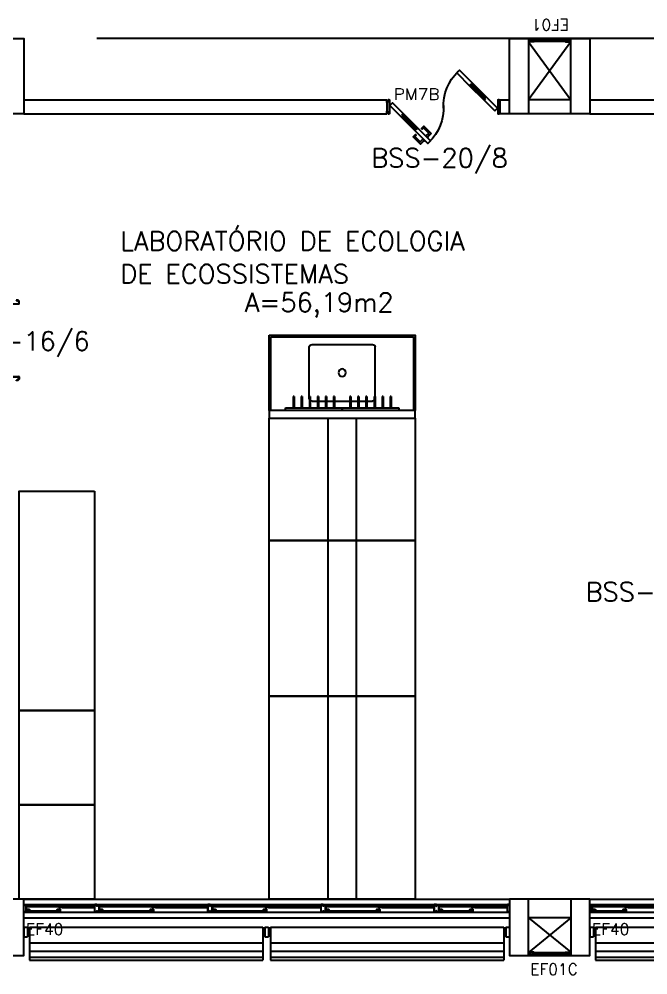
# Model space of a CAD drawing. Header units: millimetres. Extents: x 2046 to 2564, y 885 to 1120.
# Drawn here: x 2308.86 to 2315.53, y 921.45 to 931.58 of the extents above; entities that cross this region are included whole.
import ezdxf

# ---------------------------------------------------------------- set-up
doc = ezdxf.new("R2010")
doc.units = ezdxf.units.MM
doc.header["$LTSCALE"] = 10
doc.linetypes.add('HIDDEN', pattern=[0.375, 0.25, -0.125])
doc.linetypes.add('HIDDEN2', pattern=[0.1875, 0.125, -0.0625])
for name, color, linetype in [('AM-PROJEÇÃO', 1, 'HIDDEN2'), ('AR-ALV', 2, 'Continuous'), ('AR-BANCADAS', 1, 'Continuous'), ('AR-BRISES', 2, 'Continuous'), ('AR-ESQ', 1, 'Continuous'), ('AR-ESTC', 3, 'Continuous'), ('AR-LAY-OUT-BANCADAS', 223, 'Continuous'), ('AR-PEITORIL', 1, 'Continuous'), ('AR-PORTA', 1, 'Continuous'), ('AR-PROJ', 1, 'HIDDEN'), ('AR-SHAFT', 1, 'Continuous'), ('BC- VISTA', 1, 'Continuous'), ('BC-CORTE', 33, 'Continuous'), ('BC-PROJ', 1, 'HIDDEN'), ('BR-LINHAS', 1, 'Continuous'), ('BR-MONTANTE', 242, 'Continuous'), ('BR-PAINEL', 1, 'Continuous'), ('BR-SUPORTE', 1, 'Continuous'), ('coz1', 1, 'Continuous'), ('DT-ESQ-CHAPA DOBRADA-V', 2, 'Continuous'), ('DT-ESQ-PERFIL CADEIRA-C', 2, 'Continuous'), ('DT-ESQ-PERFIL CADEIRA-V', 1, 'Continuous'), ('DT-ESQ-PERFIL U-C', 2, 'Continuous'), ('DT-ESQ-PERFIL U-V', 1, 'Continuous'), ('DT-ESQ-VENEZIANA-C', 1, 'Continuous'), ('DT-ESQ-VENEZIANA-V', 1, 'Continuous'), ('DT-ESQ-VIDRO-C', 2, 'Continuous'), ('DT-TXTESQ', 2, 'Continuous'), ('DT-TXTMOD', 1, 'Continuous'), ('ENDEREÇO', 2, 'Continuous'), ('maçaneta', 1, 'Continuous'), ('mov', 1, 'Continuous'), ('PM-PERFIL U-C', 2, 'Continuous'), ('PM-TXT', 2, 'Continuous'), ('PM-VIDRO', 2, 'Continuous'), ('pm1', 2, 'Continuous'), ('pm2', 1, 'Continuous'), ('TEXTO', 2, 'Continuous'), ('Área', 2, 'Continuous')]:
    doc.layers.add(name, color=color, linetype=linetype)
doc.styles.add('S10', font='simplex.shx', dxfattribs={"height": 0.1})
doc.styles.add('S12', font='simplex.shx', dxfattribs={"width": 1.1, "height": 0.12})
doc.styles.add('UNB-100', font='simplex.shx', dxfattribs={"height": 0.2})
doc.styles.add('UNB1-100', font='simplex.shx', dxfattribs={"height": 0.2})

# ---------------------------------------------------------------- blocks, each defined once
blk = doc.blocks.new('EF40-P')
at = {"layer": 'DT-ESQ-CHAPA DOBRADA-V', "ltscale": 0.1}
for p, q in [((0.025, -0.077), (0.374, -0.077)), ((0.025, -0.08), (0.374, -0.08)), ((0.8, -0.077), (1.361, -0.077)), ((0.8, -0.08), (1.361, -0.08)), ((2, -0.077), (2.561, -0.077)), ((2, -0.08), (2.561, -0.08)), ((3.2, -0.077), (3.761, -0.077)), ((3.2, -0.08), (3.761, -0.08)), ((4.4, -0.077), (4.749, -0.077)), ((4.4, -0.08), (4.749, -0.08))]:
    blk.add_line(p, q, dxfattribs=at)
at = {"layer": 'DT-ESQ-PERFIL CADEIRA-C', "ltscale": 0.1}
for p, q in [((0.376, -0.088), (0.422, -0.088)), ((0.75, -0.088), (0.702, -0.088)), ((1.363, -0.088), (1.41, -0.088)), ((1.95, -0.088), (1.901, -0.088)), ((2.563, -0.088), (2.61, -0.088)), ((3.15, -0.088), (3.101, -0.088)), ((3.763, -0.088), (3.81, -0.088)), ((4.35, -0.088), (4.301, -0.088)), ((4.751, -0.088), (4.797, -0.088)), ((5.125, -0.088), (5.076, -0.088)), ((0.025, -0.134), (0.073, -0.134)), ((0.385, -0.134), (0.339, -0.134)), ((0.8, -0.134), (0.848, -0.134)), ((1.373, -0.134), (1.326, -0.134)), ((2, -0.134), (2.048, -0.134)), ((2.573, -0.134), (2.526, -0.134)), ((3.2, -0.134), (3.248, -0.134)), ((3.773, -0.134), (3.726, -0.134)), ((4.4, -0.134), (4.448, -0.134)), ((4.76, -0.134), (4.714, -0.134))]:
    blk.add_line(p, q, dxfattribs=at)
for points in [[(0.422, -0.087, -1), (0.422, -0.09), (0.376, -0.09, -0.414214), (0.374, -0.088), (0.374, -0.067, -0.414214), (0.376, -0.065), (0.407, -0.065, -0.414214), (0.409, -0.067), (0.409, -0.087)], [(0.409, -0.088, -0.198913), (0.408, -0.088, -0.198913), (0.407, -0.087), (0.407, -0.067, 0.414214), (0.407, -0.067), (0.376, -0.067, 0.414214), (0.375, -0.067), (0.375, -0.088, 0.414214), (0.376, -0.088)], [(0.702, -0.09), (0.75, -0.09), (0.75, -0.088), (0.715, -0.088, 0.198912), (0.716, -0.088, 0.198913), (0.716, -0.087), (0.716, -0.067, -0.414214), (0.717, -0.067), (0.75, -0.067), (0.75, -0.065), (0.716, -0.065, 0.414214), (0.715, -0.067), (0.715, -0.078), (0.715, -0.08), (0.715, -0.087), (0.702, -0.087, 1)], [(1.41, -0.087, -1), (1.41, -0.09), (1.363, -0.09, -0.414214), (1.361, -0.088), (1.361, -0.067, -0.414214), (1.363, -0.065), (1.395, -0.065, -0.414214), (1.396, -0.067), (1.396, -0.087)], [(1.396, -0.088, -0.198913), (1.395, -0.088, -0.198913), (1.395, -0.087), (1.395, -0.067, 0.414214), (1.394, -0.067), (1.363, -0.067, 0.414214), (1.363, -0.067), (1.363, -0.088, 0.414214), (1.363, -0.088)], [(1.901, -0.09), (1.95, -0.09), (1.95, -0.088), (1.915, -0.088, 0.198912), (1.916, -0.088, 0.198913), (1.916, -0.087), (1.916, -0.067, -0.414214), (1.917, -0.067), (1.95, -0.067), (1.95, -0.065), (1.916, -0.065, 0.414214), (1.915, -0.067), (1.915, -0.078), (1.915, -0.08), (1.915, -0.087), (1.901, -0.087, 1)], [(2.61, -0.087, -1), (2.61, -0.09), (2.563, -0.09, -0.414214), (2.561, -0.088), (2.561, -0.067, -0.414214), (2.563, -0.065), (2.595, -0.065, -0.414214), (2.596, -0.067), (2.596, -0.087)], [(2.596, -0.088, -0.198913), (2.595, -0.088, -0.198913), (2.595, -0.087), (2.595, -0.067, 0.414214), (2.594, -0.067), (2.563, -0.067, 0.414214), (2.563, -0.067), (2.563, -0.088, 0.414214), (2.563, -0.088)], [(3.101, -0.09), (3.15, -0.09), (3.15, -0.088), (3.115, -0.088, 0.198912), (3.116, -0.088, 0.198913), (3.116, -0.087), (3.116, -0.067, -0.414214), (3.117, -0.067), (3.15, -0.067), (3.15, -0.065), (3.116, -0.065, 0.414214), (3.115, -0.067), (3.115, -0.078), (3.115, -0.08), (3.115, -0.087), (3.101, -0.087, 1)], [(3.81, -0.087, -1), (3.81, -0.09), (3.763, -0.09, -0.414214), (3.761, -0.088), (3.761, -0.067, -0.414214), (3.763, -0.065), (3.795, -0.065, -0.414214), (3.796, -0.067), (3.796, -0.087)], [(3.796, -0.088, -0.198913), (3.795, -0.088, -0.198913), (3.795, -0.087), (3.795, -0.067, 0.414214), (3.794, -0.067), (3.763, -0.067, 0.414214), (3.763, -0.067), (3.763, -0.088, 0.414214), (3.763, -0.088)], [(4.301, -0.09), (4.35, -0.09), (4.35, -0.088), (4.315, -0.088, 0.198912), (4.316, -0.088, 0.198913), (4.316, -0.087), (4.316, -0.067, -0.414214), (4.317, -0.067), (4.35, -0.067), (4.35, -0.065), (4.316, -0.065, 0.414214), (4.315, -0.067), (4.315, -0.078), (4.315, -0.08), (4.315, -0.087), (4.301, -0.087, 1)], [(4.797, -0.087, -1), (4.797, -0.09), (4.751, -0.09, -0.414214), (4.749, -0.088), (4.749, -0.067, -0.414214), (4.751, -0.065), (4.782, -0.065, -0.414214), (4.784, -0.067), (4.784, -0.087)], [(4.784, -0.088, -0.198913), (4.783, -0.088, -0.198913), (4.782, -0.087), (4.782, -0.067, 0.414214), (4.782, -0.067), (4.751, -0.067, 0.414214), (4.75, -0.067), (4.75, -0.088, 0.414214), (4.751, -0.088)], [(5.076, -0.09), (5.125, -0.09), (5.125, -0.088), (5.09, -0.088, 0.198912), (5.091, -0.088, 0.198913), (5.091, -0.087), (5.091, -0.067, -0.414214), (5.092, -0.067), (5.125, -0.067), (5.125, -0.065), (5.091, -0.065, 0.414214), (5.09, -0.067), (5.09, -0.078), (5.09, -0.08), (5.09, -0.087), (5.076, -0.087, 1)], [(0.073, -0.135), (0.025, -0.135), (0.025, -0.134), (0.06, -0.134, -0.198912), (0.059, -0.133, -0.198913), (0.058, -0.132), (0.058, -0.112, 0.414214), (0.058, -0.112), (0.025, -0.112), (0.025, -0.11), (0.058, -0.11, -0.414214), (0.06, -0.112), (0.06, -0.124), (0.06, -0.125), (0.06, -0.132), (0.073, -0.132, -1)], [(0.339, -0.132, 1), (0.339, -0.135), (0.385, -0.135, 0.414214), (0.387, -0.133), (0.387, -0.112, 0.414214), (0.385, -0.11), (0.354, -0.11, 0.414214), (0.352, -0.112), (0.352, -0.132)], [(0.352, -0.134, 0.198913), (0.354, -0.133, 0.198913), (0.354, -0.132), (0.354, -0.112, -0.414214), (0.354, -0.112), (0.385, -0.112, -0.414214), (0.386, -0.112), (0.386, -0.133, -0.414214), (0.385, -0.134)], [(0.848, -0.135), (0.8, -0.135), (0.8, -0.134), (0.835, -0.134, -0.198912), (0.834, -0.133, -0.198913), (0.833, -0.132), (0.833, -0.112, 0.414214), (0.833, -0.112), (0.8, -0.112), (0.8, -0.11), (0.833, -0.11, -0.414214), (0.835, -0.112), (0.835, -0.124), (0.835, -0.125), (0.835, -0.132), (0.848, -0.132, -1)], [(1.326, -0.132, 1), (1.326, -0.135), (1.373, -0.135, 0.414214), (1.375, -0.133), (1.375, -0.112, 0.414214), (1.373, -0.11), (1.341, -0.11, 0.414214), (1.34, -0.112), (1.34, -0.132)], [(1.34, -0.134, 0.198913), (1.341, -0.133, 0.198913), (1.341, -0.132), (1.341, -0.112, -0.414214), (1.342, -0.112), (1.373, -0.112, -0.414214), (1.373, -0.112), (1.373, -0.133, -0.414214), (1.373, -0.134)], [(2.048, -0.135), (2, -0.135), (2, -0.134), (2.035, -0.134, -0.198912), (2.034, -0.133, -0.198913), (2.033, -0.132), (2.033, -0.112, 0.414214), (2.033, -0.112), (2, -0.112), (2, -0.11), (2.033, -0.11, -0.414214), (2.035, -0.112), (2.035, -0.124), (2.035, -0.125), (2.035, -0.132), (2.048, -0.132, -1)], [(2.526, -0.132, 1), (2.526, -0.135), (2.573, -0.135, 0.414214), (2.575, -0.133), (2.575, -0.112, 0.414214), (2.573, -0.11), (2.541, -0.11, 0.414214), (2.54, -0.112), (2.54, -0.132)], [(2.54, -0.134, 0.198913), (2.541, -0.133, 0.198913), (2.541, -0.132), (2.541, -0.112, -0.414214), (2.542, -0.112), (2.573, -0.112, -0.414214), (2.573, -0.112), (2.573, -0.133, -0.414214), (2.573, -0.134)], [(3.248, -0.135), (3.2, -0.135), (3.2, -0.134), (3.235, -0.134, -0.198912), (3.234, -0.133, -0.198913), (3.233, -0.132), (3.233, -0.112, 0.414214), (3.233, -0.112), (3.2, -0.112), (3.2, -0.11), (3.233, -0.11, -0.414214), (3.235, -0.112), (3.235, -0.124), (3.235, -0.125), (3.235, -0.132), (3.248, -0.132, -1)], [(3.726, -0.132, 1), (3.726, -0.135), (3.773, -0.135, 0.414214), (3.775, -0.133), (3.775, -0.112, 0.414214), (3.773, -0.11), (3.741, -0.11, 0.414214), (3.74, -0.112), (3.74, -0.132)], [(3.74, -0.134, 0.198913), (3.741, -0.133, 0.198913), (3.741, -0.132), (3.741, -0.112, -0.414214), (3.742, -0.112), (3.773, -0.112, -0.414214), (3.773, -0.112), (3.773, -0.133, -0.414214), (3.773, -0.134)], [(4.448, -0.135), (4.4, -0.135), (4.4, -0.134), (4.435, -0.134, -0.198912), (4.434, -0.133, -0.198913), (4.433, -0.132), (4.433, -0.112, 0.414214), (4.433, -0.112), (4.4, -0.112), (4.4, -0.11), (4.433, -0.11, -0.414214), (4.435, -0.112), (4.435, -0.124), (4.435, -0.125), (4.435, -0.132), (4.448, -0.132, -1)], [(4.714, -0.132, 1), (4.714, -0.135), (4.76, -0.135, 0.414214), (4.762, -0.133), (4.762, -0.112, 0.414214), (4.76, -0.11), (4.729, -0.11, 0.414214), (4.727, -0.112), (4.727, -0.132)], [(4.727, -0.134, 0.198913), (4.729, -0.133, 0.198913), (4.729, -0.132), (4.729, -0.112, -0.414214), (4.729, -0.112), (4.76, -0.112, -0.414214), (4.761, -0.112), (4.761, -0.133, -0.414214), (4.76, -0.134)]]:
    blk.add_lwpolyline(points, format="xyb", close=True, dxfattribs=at)
at = {"layer": 'DT-ESQ-PERFIL CADEIRA-V', "ltscale": 0.1}
for p, q in [((0.407, -0.09), (0.702, -0.09)), ((1.395, -0.09), (1.901, -0.09)), ((2.595, -0.09), (3.101, -0.09)), ((3.795, -0.09), (4.301, -0.09)), ((4.782, -0.09), (5.076, -0.09)), ((0.073, -0.135), (0.339, -0.135)), ((0.848, -0.135), (1.326, -0.135)), ((2.048, -0.135), (2.526, -0.135)), ((3.248, -0.135), (3.726, -0.135)), ((4.448, -0.135), (4.714, -0.135))]:
    blk.add_line(p, q, dxfattribs=at)
at = {"layer": 'DT-ESQ-PERFIL U-C', "ltscale": 0.1}
for points in [[(0, -0.061, -0.414214), (0.001, -0.06), (0.023, -0.06, -0.414214), (0.025, -0.061), (0.025, -0.138, -0.414214), (0.023, -0.14), (0.001, -0.14, -0.414214), (0, -0.138), (0, -0.125), (0.001, -0.125), (0.001, -0.138, 0.414214), (0.002, -0.138), (0.023, -0.138, 0.414214), (0.023, -0.138), (0.023, -0.062, 0.414214), (0.023, -0.061), (0.002, -0.061, 0.414214), (0.001, -0.062), (0.001, -0.075), (0, -0.075)], [(0.775, -0.061, 0.414214), (0.773, -0.06), (0.751, -0.06, 0.414214), (0.75, -0.061), (0.75, -0.138, 0.414214), (0.751, -0.14), (0.773, -0.14, 0.414214), (0.775, -0.138), (0.775, -0.125), (0.773, -0.125), (0.773, -0.138, -0.414214), (0.773, -0.138), (0.752, -0.138, -0.414214), (0.751, -0.138), (0.751, -0.062, -0.414214), (0.752, -0.061), (0.773, -0.061, -0.414214), (0.773, -0.062), (0.773, -0.075), (0.775, -0.075)], [(0.775, -0.061, -0.414214), (0.776, -0.06), (0.798, -0.06, -0.414214), (0.8, -0.061), (0.8, -0.138, -0.414214), (0.798, -0.14), (0.776, -0.14, -0.414214), (0.775, -0.138), (0.775, -0.125), (0.776, -0.125), (0.776, -0.138, 0.414214), (0.777, -0.138), (0.798, -0.138, 0.414214), (0.798, -0.138), (0.798, -0.062, 0.414214), (0.798, -0.061), (0.777, -0.061, 0.414214), (0.776, -0.062), (0.776, -0.075), (0.775, -0.075)], [(1.975, -0.061, 0.414214), (1.973, -0.06), (1.951, -0.06, 0.414214), (1.95, -0.061), (1.95, -0.138, 0.414214), (1.951, -0.14), (1.973, -0.14, 0.414214), (1.975, -0.138), (1.975, -0.125), (1.973, -0.125), (1.973, -0.138, -0.414214), (1.973, -0.138), (1.952, -0.138, -0.414214), (1.951, -0.138), (1.951, -0.062, -0.414214), (1.952, -0.061), (1.973, -0.061, -0.414214), (1.973, -0.062), (1.973, -0.075), (1.975, -0.075)], [(1.975, -0.061, -0.414214), (1.976, -0.06), (1.998, -0.06, -0.414214), (2, -0.061), (2, -0.138, -0.414214), (1.998, -0.14), (1.976, -0.14, -0.414214), (1.975, -0.138), (1.975, -0.125), (1.976, -0.125), (1.976, -0.138, 0.414214), (1.977, -0.138), (1.998, -0.138, 0.414214), (1.998, -0.138), (1.998, -0.062, 0.414214), (1.998, -0.061), (1.977, -0.061, 0.414214), (1.976, -0.062), (1.976, -0.075), (1.975, -0.075)], [(3.175, -0.061, 0.414214), (3.173, -0.06), (3.151, -0.06, 0.414214), (3.15, -0.061), (3.15, -0.138, 0.414214), (3.151, -0.14), (3.173, -0.14, 0.414214), (3.175, -0.138), (3.175, -0.125), (3.173, -0.125), (3.173, -0.138, -0.414214), (3.173, -0.138), (3.152, -0.138, -0.414214), (3.151, -0.138), (3.151, -0.062, -0.414214), (3.152, -0.061), (3.173, -0.061, -0.414214), (3.173, -0.062), (3.173, -0.075), (3.175, -0.075)], [(3.175, -0.061, -0.414214), (3.176, -0.06), (3.198, -0.06, -0.414214), (3.2, -0.061), (3.2, -0.138, -0.414214), (3.198, -0.14), (3.176, -0.14, -0.414214), (3.175, -0.138), (3.175, -0.125), (3.176, -0.125), (3.176, -0.138, 0.414214), (3.177, -0.138), (3.198, -0.138, 0.414214), (3.198, -0.138), (3.198, -0.062, 0.414214), (3.198, -0.061), (3.177, -0.061, 0.414214), (3.176, -0.062), (3.176, -0.075), (3.175, -0.075)], [(4.375, -0.061, 0.414214), (4.373, -0.06), (4.351, -0.06, 0.414214), (4.35, -0.061), (4.35, -0.138, 0.414214), (4.351, -0.14), (4.373, -0.14, 0.414214), (4.375, -0.138), (4.375, -0.125), (4.373, -0.125), (4.373, -0.138, -0.414214), (4.373, -0.138), (4.352, -0.138, -0.414214), (4.351, -0.138), (4.351, -0.062, -0.414214), (4.352, -0.061), (4.373, -0.061, -0.414214), (4.373, -0.062), (4.373, -0.075), (4.375, -0.075)], [(4.375, -0.061, -0.414214), (4.376, -0.06), (4.398, -0.06, -0.414214), (4.4, -0.061), (4.4, -0.138, -0.414214), (4.398, -0.14), (4.376, -0.14, -0.414214), (4.375, -0.138), (4.375, -0.125), (4.376, -0.125), (4.376, -0.138, 0.414214), (4.377, -0.138), (4.398, -0.138, 0.414214), (4.398, -0.138), (4.398, -0.062, 0.414214), (4.398, -0.061), (4.377, -0.061, 0.414214), (4.376, -0.062), (4.376, -0.075), (4.375, -0.075)], [(5.15, -0.061, 0.414214), (5.148, -0.06), (5.126, -0.06, 0.414214), (5.125, -0.061), (5.125, -0.138, 0.414214), (5.126, -0.14), (5.148, -0.14, 0.414214), (5.15, -0.138), (5.15, -0.125), (5.148, -0.125), (5.148, -0.138, -0.414214), (5.148, -0.138), (5.127, -0.138, -0.414214), (5.126, -0.138), (5.126, -0.062, -0.414214), (5.127, -0.061), (5.148, -0.061, -0.414214), (5.148, -0.062), (5.148, -0.075), (5.15, -0.075)]]:
    blk.add_lwpolyline(points, format="xyb", close=True, dxfattribs=at)
at = {"layer": 'DT-ESQ-PERFIL U-V', "ltscale": 0.1}
for p, q in [((0.023, -0.06), (0.751, -0.06)), ((0.798, -0.06), (1.951, -0.06)), ((1.998, -0.06), (3.151, -0.06)), ((3.198, -0.06), (4.351, -0.06)), ((4.398, -0.06), (5.126, -0.06)), ((0.023, -0.14), (0.751, -0.14)), ((0.798, -0.14), (1.951, -0.14)), ((1.998, -0.14), (3.151, -0.14)), ((3.198, -0.14), (4.351, -0.14)), ((4.398, -0.14), (5.126, -0.14))]:
    blk.add_line(p, q, dxfattribs=at)
at = {"layer": 'DT-ESQ-VIDRO-C', "ltscale": 0.1}
for points in [[(0.712, -0.085), (0.712, -0.082), (0.411, -0.082), (0.411, -0.085)], [(1.912, -0.085), (1.912, -0.082), (1.399, -0.082), (1.399, -0.085)], [(3.112, -0.085), (3.112, -0.082), (2.599, -0.082), (2.599, -0.085)], [(4.312, -0.085), (4.312, -0.082), (3.799, -0.082), (3.799, -0.085)], [(5.087, -0.085), (5.087, -0.082), (4.786, -0.082), (4.786, -0.085)], [(0.063, -0.13), (0.063, -0.127), (0.349, -0.127), (0.349, -0.13)], [(0.838, -0.13), (0.838, -0.127), (1.337, -0.127), (1.337, -0.13)], [(2.038, -0.13), (2.038, -0.127), (2.537, -0.127), (2.537, -0.13)], [(3.238, -0.13), (3.238, -0.127), (3.737, -0.127), (3.737, -0.13)], [(4.438, -0.13), (4.438, -0.127), (4.724, -0.127), (4.724, -0.13)]]:
    blk.add_lwpolyline(points, close=True, dxfattribs=at)
at = {"layer": 'DT-TXTESQ', "ltscale": 0.1, "style": 'S12'}
blk.add_text('EF40', height=0.12, dxfattribs=at).set_placement((0.023, -0.38))
at = {"layer": 'DT-TXTMOD', "ltscale": 0.1, "style": 'S10', "flags": 3}
for tag, p in [('M01', (0.025, -0.28)), ('M02', (0.325, -0.28)), ('M03', (0.627, -0.28)), ('M04', (0.929, -0.28)), ('M05', (1.231, -0.28)), ('M06', (1.532, -0.28)), ('M07', (1.834, -0.28)), ('M08', (2.136, -0.28)), ('M09', (2.438, -0.28)), ('M10', (2.739, -0.28)), ('M11', (3.041, -0.28)), ('M12', (3.343, -0.28)), ('M13', (3.645, -0.28)), ('M14', (3.946, -0.28)), ('M15', (4.248, -0.28)), ('M16', (4.55, -0.28)), ('M17', (4.852, -0.28))]:
    blk.add_attdef(tag, p, '', height=0.1, dxfattribs=at)
blk = doc.blocks.new('EF01-P')
at = {"layer": 'DT-ESQ-PERFIL CADEIRA-C', "ltscale": 0.1}
for points in [[(0.01, 0.002), (0.01, 0.003), (0.002, 0.003, 1), (0.002, 0), (0.015, 0, 0.414214), (0.016, 0.002), (0.016, 0.033), (0.043, 0.033)], [(0.043, 0.006), (0.018, 0.006), (0.018, 0.016), (0.016, 0.016), (0.016, 0.006, 0.414214), (0.018, 0.005), (0.043, 0.005), (0.056, 0.005, 1), (0.056, 0.008), (0.043, 0.008), (0.043, 0.02), (0.043, 0.032), (0.056, 0.032, 1), (0.056, 0.035), (0.043, 0.035), (0.016, 0.035, 0.414214), (0.015, 0.033), (0.015, 0.002), (0.002, 0.002)], [(0.041, 0.02), (0.041, 0.032, -0.414214), (0.043, 0.033), (0.056, 0.033)], [(0.041, 0.02), (0.041, 0.008, 0.414214), (0.043, 0.006), (0.056, 0.006)], [(0.407, 0.006), (0.432, 0.006), (0.432, 0.016), (0.433, 0.016), (0.433, 0.006, -0.414214), (0.432, 0.005), (0.407, 0.005), (0.394, 0.005, -1), (0.394, 0.008), (0.407, 0.008), (0.407, 0.02), (0.407, 0.032), (0.394, 0.032, -1), (0.394, 0.035), (0.407, 0.035), (0.433, 0.035, -0.414214), (0.435, 0.033), (0.435, 0.002), (0.448, 0.002)], [(0.408, 0.02), (0.408, 0.032, 0.414214), (0.407, 0.033), (0.394, 0.033)], [(0.408, 0.02), (0.408, 0.008, -0.414214), (0.407, 0.006), (0.394, 0.006)], [(0.44, 0.002), (0.44, 0.003), (0.448, 0.003, -1), (0.448, 0), (0.435, 0, -0.414214), (0.433, 0.002), (0.433, 0.033), (0.407, 0.033)]]:
    blk.add_lwpolyline(points, format="xyb", dxfattribs=at)
at = {"layer": 'DT-ESQ-PERFIL CADEIRA-V', "ltscale": 0.1}
blk.add_line((0.015, 0), (0.435, 0), dxfattribs=at)
at = {"layer": 'DT-ESQ-VENEZIANA-C', "ltscale": 0.1}
for p, q in [((0.043, 0.011), (0.407, 0.011)), ((0.043, 0.009), (0.407, 0.009))]:
    blk.add_line(p, q, dxfattribs=at)
at = {"layer": 'DT-ESQ-VENEZIANA-V', "ltscale": 0.1}
blk.add_line((0.043, 0.031), (0.407, 0.031), dxfattribs=at)
at = {"layer": 'DT-TXTESQ', "ltscale": 0.1, "style": 'S12'}
blk.add_text('EF01', height=0.12, dxfattribs=at).set_placement((0.019, -0.205))
at = {"layer": 'DT-TXTMOD', "ltscale": 0.1, "style": 'S10', "flags": 3}
blk.add_attdef('EF01', (0.021, -0.14), '', height=0.1, dxfattribs=at)
blk = doc.blocks.new('BR-MODULO1')
at = {"layer": 'BR-LINHAS'}
for p, q in [((0.06, -0.265), (2.535, -0.265)), ((2.615, -0.265), (5.09, -0.265)), ((0.06, -0.352), (2.535, -0.352)), ((2.615, -0.352), (5.09, -0.352)), ((0.06, -0.415), (2.535, -0.415)), ((2.615, -0.415), (5.09, -0.415))]:
    blk.add_line(p, q, dxfattribs=at)
at = {"layer": 'BR-MONTANTE'}
for p, q in [((0, -0.1), (0, -0.2)), ((0, -0.1), (0.04, -0.1)), ((0.04, -0.1), (0.04, -0.2)), ((2.555, -0.1), (2.595, -0.1)), ((2.555, -0.1), (2.555, -0.2)), ((2.595, -0.1), (2.595, -0.2)), ((5.11, -0.1), (5.11, -0.2)), ((5.11, -0.1), (5.15, -0.1)), ((5.15, -0.1), (5.15, -0.2)), ((0, -0.2), (0.04, -0.2)), ((2.555, -0.2), (2.595, -0.2)), ((5.11, -0.2), (5.15, -0.2))]:
    blk.add_line(p, q, dxfattribs=at)
at = {"layer": 'BR-PAINEL'}
for p, q in [((0.06, -0.1), (2.535, -0.1)), ((0.06, -0.1), (0.06, -0.45)), ((2.535, -0.1), (2.535, -0.45)), ((2.615, -0.1), (2.615, -0.45)), ((2.615, -0.1), (5.09, -0.1)), ((5.09, -0.1), (5.09, -0.45)), ((0.06, -0.45), (2.535, -0.45)), ((2.615, -0.45), (5.09, -0.45))]:
    blk.add_line(p, q, dxfattribs=at)
at = {"layer": 'BR-SUPORTE'}
for p, q in [((0.04, -0.14), (0.06, -0.14)), ((0.04, -0.16), (0.06, -0.16)), ((0.05, -0.14), (0.05, -0.16)), ((2.535, -0.14), (2.555, -0.14)), ((2.535, -0.16), (2.555, -0.16)), ((2.545, -0.14), (2.545, -0.16)), ((2.615, -0.14), (2.595, -0.14)), ((2.615, -0.16), (2.595, -0.16)), ((2.605, -0.14), (2.605, -0.16)), ((5.09, -0.14), (5.11, -0.14)), ((5.09, -0.16), (5.11, -0.16)), ((5.1, -0.14), (5.1, -0.16))]:
    blk.add_line(p, q, dxfattribs=at)
blk = doc.blocks.new('PM7B')
at = {"layer": 'maçaneta'}
for points in [[(0.732, -0.208), (0.771, -0.247), (0.785, -0.233), (0.758, -0.206, -0.414214), (0.758, -0.204), (0.813, -0.148), (0.827, -0.162), (0.834, -0.155), (0.81, -0.13)], [(0.806, -0.282), (0.845, -0.321), (0.923, -0.243), (0.898, -0.219), (0.891, -0.226), (0.905, -0.24), (0.849, -0.295, -0.414214), (0.847, -0.295), (0.82, -0.268)], [(0.845, -0.321), (0.806, -0.282), (0.82, -0.268), (0.847, -0.295, 0.414214), (0.849, -0.295), (0.905, -0.24), (0.891, -0.226), (0.898, -0.219), (0.923, -0.243)]]:
    blk.add_lwpolyline(points, format="xyb", close=True, dxfattribs=at)
for points in [[(0.792, -0.226), (0.764, -0.254), (0.767, -0.258), (0.795, -0.229)], [(0.792, -0.226), (0.764, -0.254), (0.767, -0.258), (0.795, -0.229)], [(0.827, -0.261), (0.799, -0.289), (0.795, -0.286), (0.824, -0.258)], [(0.827, -0.261), (0.799, -0.289), (0.795, -0.286), (0.824, -0.258)]]:
    blk.add_lwpolyline(points, close=True, dxfattribs=at)
at = {"layer": 'mov'}
for centre, start, end in [((0.099, 0.089), 356.8029, 46.3992), ((1.101, 0.061), 176.8029, 226.3992)]:
    blk.add_arc(centre, 0.501, start, end, dxfattribs=at)
at = {"layer": 'PM-PERFIL U-C'}
for p, q in [((0, 0.12), (0, 0.139)), ((0.002, 0.12), (0, 0.12)), ((0.001, 0.14), (0.01, 0.14)), ((0.01, 0.138), (0.002, 0.138)), ((0.002, 0.138), (0.002, 0.12)), ((0.01, 0.14), (0.01, 0.149)), ((0.011, 0.15), (0.023, 0.15)), ((0.023, 0.148), (0.012, 0.148)), ((0.012, 0.148), (0.012, 0.14)), ((0.023, 0.148), (0.023, 0.002)), ((0.025, 0.149), (0.025, 0.001)), ((1.175, 0.149), (1.175, 0.001)), ((1.188, 0.15), (1.176, 0.15)), ((1.177, 0.148), (1.188, 0.148)), ((1.177, 0.148), (1.177, 0.002)), ((1.188, 0.148), (1.188, 0.14)), ((1.189, 0.138), (1.198, 0.138)), ((1.19, 0.14), (1.19, 0.149)), ((1.198, 0.14), (1.19, 0.14)), ((1.198, 0.138), (1.198, 0.12)), ((1.198, 0.12), (1.2, 0.12)), ((1.2, 0.12), (1.2, 0.139)), ((0, 0.011), (0, 0.03)), ((0, 0.03), (0.002, 0.03)), ((0.01, 0.01), (0.001, 0.01)), ((0.002, 0.03), (0.002, 0.012)), ((0.002, 0.012), (0.01, 0.012)), ((0.01, 0.001), (0.01, 0.01)), ((0.023, 0), (0.011, 0)), ((0.012, 0.01), (0.012, 0.002)), ((0.012, 0.002), (0.023, 0.002)), ((1.188, 0.002), (1.177, 0.002)), ((1.176, 0), (1.188, 0)), ((1.188, 0.01), (1.188, 0.002)), ((1.198, 0.012), (1.189, 0.012)), ((1.19, 0.01), (1.198, 0.01)), ((1.19, 0.001), (1.19, 0.01)), ((1.198, 0.03), (1.198, 0.012)), ((1.2, 0.03), (1.198, 0.03)), ((1.2, 0.011), (1.2, 0.03))]:
    blk.add_line(p, q, dxfattribs=at)
for centre, start, end in [((0.001, 0.139), 90, 180), ((0.011, 0.149), 90, 180), ((0.01, 0.14), 270, 0), ((0.023, 0.149), 0, 90), ((1.176, 0.149), 90, 180), ((1.188, 0.149), 0, 90), ((1.189, 0.14), 180, 270), ((1.198, 0.139), 0, 90), ((0.001, 0.011), 180, 270), ((0.01, 0.01), 0, 90), ((0.011, 0.001), 180, 270), ((0.023, 0.001), 269.9386, 0), ((1.176, 0.001), 180, 270.0614), ((1.189, 0.01), 90, 180), ((1.188, 0.001), 270, 0), ((1.198, 0.011), 270, 0)]:
    blk.add_arc(centre, 0.0015, start, end, dxfattribs=at)
at = {"layer": 'PM-VIDRO'}
for p, q in [((0.161, 0.171), (0.302, 0.312)), ((0.309, 0.305), (0.168, 0.164)), ((0.891, -0.155), (1.032, -0.014)), ((1.039, -0.021), (0.898, -0.162))]:
    blk.add_line(p, q, dxfattribs=at)
at = {"layer": 'pm1'}
for p, q in [((0.302, 0.312), (0.291, 0.323)), ((0.302, 0.312), (0.309, 0.319)), ((0.327, 0.302), (0.309, 0.319)), ((0.316, 0.312), (0.309, 0.305)), ((0.32, 0.294), (0.309, 0.305)), ((0.327, 0.302), (0.32, 0.294)), ((0.03, 0.061), (0.15, 0.181)), ((0.178, 0.153), (0.058, 0.033)), ((0.15, 0.181), (0.161, 0.171)), ((0.154, 0.164), (0.161, 0.171)), ((0.171, 0.146), (0.154, 0.164)), ((0.168, 0.164), (0.161, 0.157)), ((0.168, 0.164), (0.178, 0.153)), ((0.178, 0.153), (0.171, 0.146)), ((0.058, 0.033), (0.03, 0.061)), ((1.022, -0.003), (1.029, 0.004)), ((1.029, 0.004), (1.046, -0.014)), ((1.032, -0.014), (1.039, -0.007)), ((1.046, -0.014), (1.039, -0.021)), ((0.873, -0.152), (0.88, -0.144)), ((0.873, -0.152), (0.891, -0.169)), ((0.88, -0.144), (0.891, -0.155)), ((0.884, -0.162), (0.891, -0.155)), ((0.898, -0.162), (0.891, -0.169)), ((0.898, -0.162), (0.909, -0.173))]:
    blk.add_line(p, q, dxfattribs=at)
for points in [[(0.291, 0.323), (0.433, 0.464), (0.461, 0.436), (0.32, 0.294)], [(1.032, -0.014), (1.022, -0.003), (1.142, 0.117), (1.17, 0.089), (1.05, -0.031), (1.039, -0.021)], [(0.909, -0.173), (0.767, -0.314), (0.739, -0.286), (0.873, -0.152)]]:
    blk.add_lwpolyline(points, dxfattribs=at)
at = {"layer": 'pm2'}
for p, q in [((0.15, 0.181), (0.291, 0.323)), ((0.32, 0.294), (0.178, 0.153)), ((0.88, -0.144), (1.022, -0.003)), ((1.05, -0.031), (0.909, -0.173))]:
    blk.add_line(p, q, dxfattribs=at)
at = {"layer": 'PM-TXT', "style": 'S12', "width": 1.1}
blk.add_attdef('PM', (0.149, -0.008), '', height=0.12, dxfattribs=at)
blk = doc.blocks.new('PM3V')
at = {"layer": 'maçaneta'}
for points in [[(0.02, 0.9), (-0.035, 0.9), (-0.035, 0.79), (0, 0.79), (0, 0.8), (-0.02, 0.8), (-0.02, 0.879, -0.414214), (-0.018, 0.88), (0.02, 0.88)], [(0.125, 0.9), (0.07, 0.9), (0.07, 0.88), (0.109, 0.88, -0.414214), (0.11, 0.879), (0.11, 0.8), (0.09, 0.8), (0.09, 0.79), (0.125, 0.79)]]:
    blk.add_lwpolyline(points, format="xyb", close=True, dxfattribs=at)
for points in [[(0.02, 0.79), (0.02, 0.83), (0.025, 0.83), (0.025, 0.79)], [(0.07, 0.79), (0.07, 0.83), (0.065, 0.83), (0.065, 0.79)]]:
    blk.add_lwpolyline(points, close=True, dxfattribs=at)
at = {"layer": 'mov'}
blk.add_arc((0.025, 0.15), 0.8, 356.8472, 90, dxfattribs=at)
at = {"layer": 'PM-PERFIL U-C'}
for p, q in [((0, 0.12), (0, 0.139)), ((0.002, 0.12), (0, 0.12)), ((0.002, 0.14), (0.01, 0.14)), ((0.002, 0.138), (0.002, 0.12)), ((0.011, 0.138), (0.002, 0.138)), ((0.01, 0.14), (0.01, 0.149)), ((0.012, 0.15), (0.024, 0.15)), ((0.012, 0.148), (0.012, 0.14)), ((0.023, 0.148), (0.012, 0.148)), ((0.023, 0.109), (0.023, 0.148)), ((0.025, 0.149), (0.025, 0.109)), ((0.038, 0.109), (0.025, 0.109)), ((0.038, 0.107), (0.025, 0.107)), ((0.038, 0.107), (0.038, 0.002)), ((0.04, 0.108), (0.04, 0.002)), ((0.81, 0.108), (0.81, 0.002)), ((0.812, 0.109), (0.825, 0.109)), ((0.812, 0.107), (0.826, 0.107)), ((0.812, 0.107), (0.812, 0.002)), ((0.825, 0.149), (0.825, 0.109)), ((0.839, 0.15), (0.827, 0.15)), ((0.827, 0.148), (0.838, 0.148)), ((0.827, 0.109), (0.827, 0.148)), ((0.838, 0.148), (0.838, 0.14)), ((0.84, 0.14), (0.84, 0.149)), ((0.849, 0.14), (0.84, 0.14)), ((0.84, 0.138), (0.848, 0.138)), ((0.848, 0.138), (0.848, 0.12)), ((0.848, 0.12), (0.85, 0.12)), ((0.85, 0.12), (0.85, 0.139)), ((0, 0.03), (0.002, 0.03)), ((0, 0.012), (0, 0.03)), ((0.002, 0.03), (0.002, 0.012)), ((0.002, 0.012), (0.011, 0.012)), ((0.01, 0.01), (0.002, 0.01)), ((0.01, 0.002), (0.01, 0.01)), ((0.012, 0.011), (0.012, 0.002)), ((0.012, 0.002), (0.038, 0.002)), ((0.038, 0), (0.012, 0)), ((0.838, 0.002), (0.812, 0.002)), ((0.812, 0), (0.839, 0)), ((0.838, 0.011), (0.838, 0.002)), ((0.848, 0.012), (0.84, 0.012)), ((0.84, 0.002), (0.84, 0.01)), ((0.84, 0.01), (0.849, 0.01)), ((0.85, 0.03), (0.848, 0.03)), ((0.848, 0.03), (0.848, 0.012)), ((0.85, 0.012), (0.85, 0.03))]:
    blk.add_line(p, q, dxfattribs=at)
for centre, start, end in [((0.002, 0.139), 90, 180), ((0.012, 0.149), 90, 180), ((0.011, 0.14), 270, 0), ((0.025, 0.109), 180, 270), ((0.024, 0.149), 360, 90), ((0.038, 0.108), 0, 90), ((0.812, 0.108), 90, 180), ((0.827, 0.149), 90, 180), ((0.826, 0.109), 270, 0), ((0.84, 0.14), 180, 270), ((0.839, 0.149), 0, 90), ((0.849, 0.139), 0, 90), ((0.002, 0.012), 180, 270), ((0.012, 0.002), 180, 270), ((0.011, 0.011), 0, 90), ((0.038, 0.002), 269.9386, 0), ((0.812, 0.002), 180, 270.0614), ((0.84, 0.011), 90, 180), ((0.839, 0.002), 270, 0), ((0.849, 0.012), 270, 0)]:
    blk.add_arc(centre, 0.0015, start, end, dxfattribs=at)
at = {"layer": 'PM-VIDRO'}
for p, q in [((0.04, 0.45), (0.04, 0.75)), ((0.05, 0.75), (0.05, 0.45))]:
    blk.add_line(p, q, dxfattribs=at)
at = {"layer": 'pm1'}
for p, q in [((0.025, 0.95), (0.065, 0.95)), ((0.025, 0.75), (0.025, 0.95)), ((0.065, 0.95), (0.065, 0.76)), ((0.04, 0.75), (0.025, 0.75)), ((0.065, 0.76), (0.04, 0.76)), ((0.04, 0.75), (0.04, 0.76)), ((0.05, 0.76), (0.05, 0.75)), ((0.065, 0.75), (0.05, 0.75)), ((0.065, 0.76), (0.065, 0.75)), ((0.025, 0.15), (0.025, 0.45)), ((0.04, 0.45), (0.025, 0.45)), ((0.04, 0.44), (0.04, 0.45)), ((0.065, 0.44), (0.04, 0.44)), ((0.065, 0.45), (0.05, 0.45)), ((0.05, 0.45), (0.05, 0.44)), ((0.065, 0.45), (0.065, 0.44)), ((0.065, 0.44), (0.065, 0.15)), ((0.065, 0.15), (0.025, 0.15))]:
    blk.add_line(p, q, dxfattribs=at)
at = {"layer": 'pm2'}
for p, q in [((0.025, 0.45), (0.025, 0.75)), ((0.065, 0.75), (0.065, 0.45)), ((0.025, 0.15), (0.025, 0.109)), ((0.025, 0.109), (0.035, 0.109)), ((0.825, 0.109), (0.815, 0.109)), ((0.815, 0), (0.84, 0)), ((0.84, 0.01), (0.85, 0.01)), ((0.84, 0), (0.84, 0.01))]:
    blk.add_line(p, q, dxfattribs=at)
at = {"layer": 'PM-TXT', "style": 'S12', "width": 1.1}
blk.add_attdef('PM', (0.205, 0.116), '', height=0.12, rotation=90, dxfattribs=at)
blk = doc.blocks.new('EF01C-P')
at = {"layer": 'DT-ESQ-PERFIL CADEIRA-C', "ltscale": 0.1}
for points in [[(0.01, 0.002), (0.01, 0.003), (0.002, 0.003, 1), (0.002, 0), (0.015, 0, 0.414214), (0.016, 0.002), (0.016, 0.033), (0.043, 0.033)], [(0.043, 0.006), (0.018, 0.006), (0.018, 0.016), (0.016, 0.016), (0.016, 0.006, 0.414214), (0.018, 0.005), (0.043, 0.005), (0.056, 0.005, 1), (0.056, 0.008), (0.043, 0.008), (0.043, 0.02), (0.043, 0.032), (0.056, 0.032, 1), (0.056, 0.035), (0.043, 0.035), (0.016, 0.035, 0.414214), (0.015, 0.033), (0.015, 0.002), (0.002, 0.002)], [(0.041, 0.02), (0.041, 0.032, -0.414214), (0.043, 0.033), (0.056, 0.033)], [(0.041, 0.02), (0.041, 0.008, 0.414214), (0.043, 0.006), (0.056, 0.006)], [(0.407, 0.006), (0.432, 0.006), (0.432, 0.016), (0.433, 0.016), (0.433, 0.006, -0.414214), (0.432, 0.005), (0.407, 0.005), (0.394, 0.005, -1), (0.394, 0.008), (0.407, 0.008), (0.407, 0.02), (0.407, 0.032), (0.394, 0.032, -1), (0.394, 0.035), (0.407, 0.035), (0.433, 0.035, -0.414214), (0.435, 0.033), (0.435, 0.002), (0.448, 0.002)], [(0.409, 0.02), (0.409, 0.032, 0.414214), (0.407, 0.033), (0.394, 0.033)], [(0.409, 0.02), (0.409, 0.008, -0.414214), (0.407, 0.006), (0.394, 0.006)], [(0.44, 0.002), (0.44, 0.003), (0.448, 0.003, -1), (0.448, 0), (0.435, 0, -0.414214), (0.433, 0.002), (0.433, 0.033), (0.407, 0.033)]]:
    blk.add_lwpolyline(points, format="xyb", dxfattribs=at)
at = {"layer": 'DT-ESQ-PERFIL CADEIRA-V', "ltscale": 0.1}
blk.add_line((0.015, 0), (0.435, 0), dxfattribs=at)
at = {"layer": 'DT-ESQ-VENEZIANA-C', "ltscale": 0.1}
for p, q in [((0.043, 0.011), (0.407, 0.011)), ((0.043, 0.009), (0.407, 0.009))]:
    blk.add_line(p, q, dxfattribs=at)
at = {"layer": 'DT-ESQ-VENEZIANA-V', "ltscale": 0.1}
blk.add_line((0.043, 0.031), (0.407, 0.031), dxfattribs=at)
at = {"layer": 'DT-TXTESQ', "ltscale": 0.1, "style": 'S12'}
blk.add_text('EF01C', height=0.12, dxfattribs=at).set_placement((0.019, -0.205))
at = {"layer": 'DT-TXTMOD', "ltscale": 0.1, "style": 'S10', "flags": 3}
blk.add_attdef('EF01C', (0.021, -0.14), '', height=0.1, dxfattribs=at)
blk = doc.blocks.new('BCP17')
at = {"layer": 'BC- VISTA'}
blk.add_lwpolyline([(0.8, 0), (0.8, -2.325), (0, -2.325), (0, 0)], close=True, dxfattribs=at)
blk = doc.blocks.new('BCP07')
at = {"layer": 'BC- VISTA'}
blk.add_lwpolyline([(0.8, 0), (0.8, -1), (0, -1), (0, 0)], close=True, dxfattribs=at)
blk = doc.blocks.new('CUBApnt-01P')
at = {"layer": 'coz1'}
for p, q in [((-0.32, -0.1005), (0.32, -0.1005)), ((-0.35, -0.1305), (-0.35, -0.6705)), ((0.35, -0.1305), (0.35, -0.6705)), ((-0.32, -0.7005), (0.32, -0.7005))]:
    blk.add_line(p, q, dxfattribs=at)
blk.add_circle((0, -0.4005), 0.04, dxfattribs=at)
for centre, start, end in [((-0.32, -0.1305), 90, 180), ((0.32, -0.1305), 0, 90), ((-0.32, -0.6705), 180, 270), ((0.32, -0.6705), 270, 0)]:
    blk.add_arc(centre, 0.03, start, end, dxfattribs=at)
blk = doc.blocks.new('BCP22')
at = {"layer": 'AM-PROJEÇÃO', "color": 1}
for p, q in [((0.266, 0.23), (0.256, 0.23)), ((0.256, 0.23), (0.256, 0.11)), ((0.266, 0.23), (0.266, 0.11)), ((0.351, 0.23), (0.341, 0.23)), ((0.341, 0.23), (0.341, 0.11)), ((0.351, 0.23), (0.351, 0.11)), ((0.437, 0.23), (0.427, 0.23)), ((0.427, 0.23), (0.427, 0.11)), ((0.437, 0.23), (0.437, 0.11)), ((0.523, 0.23), (0.513, 0.23)), ((0.513, 0.23), (0.513, 0.11)), ((0.523, 0.23), (0.523, 0.11)), ((0.609, 0.23), (0.599, 0.23)), ((0.599, 0.23), (0.599, 0.11)), ((0.609, 0.23), (0.609, 0.11)), ((0.694, 0.23), (0.684, 0.23)), ((0.684, 0.23), (0.684, 0.11)), ((0.694, 0.23), (0.694, 0.11)), ((0.866, 0.23), (0.856, 0.23)), ((0.856, 0.23), (0.856, 0.11)), ((0.866, 0.23), (0.866, 0.11)), ((0.951, 0.23), (0.941, 0.23)), ((0.941, 0.23), (0.941, 0.11)), ((0.951, 0.23), (0.951, 0.11)), ((1.037, 0.23), (1.027, 0.23)), ((1.027, 0.23), (1.027, 0.11)), ((1.037, 0.23), (1.037, 0.11)), ((1.123, 0.23), (1.113, 0.23)), ((1.113, 0.23), (1.113, 0.11)), ((1.123, 0.23), (1.123, 0.11)), ((1.209, 0.23), (1.199, 0.23)), ((1.199, 0.23), (1.199, 0.11)), ((1.209, 0.23), (1.209, 0.11)), ((1.294, 0.23), (1.284, 0.23)), ((1.284, 0.23), (1.284, 0.11)), ((1.294, 0.23), (1.294, 0.11))]:
    blk.add_line(p, q, dxfattribs=at)
for points in [[(0.175, 0.11), (0.775, 0.11), (0.775, 0.08), (0.175, 0.08)], [(0.775, 0.11), (1.375, 0.11), (1.375, 0.08), (0.775, 0.08)]]:
    blk.add_lwpolyline(points, close=True, dxfattribs=at)
at = {"layer": 'BC- VISTA'}
for p, q in [((0.02, 0.86), (1.53, 0.86)), ((0.02, 0.08), (0.02, 0.86)), ((1.53, 0.86), (1.53, 0.08))]:
    blk.add_line(p, q, dxfattribs=at)
blk.add_lwpolyline([(0, 0.88), (1.55, 0.88), (1.55, 0.08), (0, 0.08)], close=True, dxfattribs=at)
at = {"layer": 'BC-CORTE', "color": 1}
blk.add_lwpolyline([(1.55, 0), (1.55, 0.08), (0, 0.08), (0, 0)], close=True, dxfattribs=at)
at = {"layer": 'AR-LAY-OUT-BANCADAS', "xscale": -1, "rotation": 180.0000000000041}
blk.add_blockref('CUBApnt-01P', (0.775, 0.08), dxfattribs=at)
blk = doc.blocks.new('BCP23')
at = {"layer": 'BC- VISTA'}
blk.add_lwpolyline([(1.55, 0), (1.55, -1.3), (0, -1.3), (0, 0)], close=True, dxfattribs=at)
at = {"layer": 'BC-PROJ'}
for p, q in [((0.625, -1.3), (0.625, 0)), ((0.925, -1.3), (0.925, 0))]:
    blk.add_line(p, q, dxfattribs=at)
blk = doc.blocks.new('BCP24')
at = {"layer": 'BC- VISTA'}
blk.add_lwpolyline([(1.55, 0), (1.55, -1.65), (0, -1.65), (0, 0)], close=True, dxfattribs=at)
at = {"layer": 'BC-PROJ'}
for p, q in [((0.625, -1.65), (0.625, 0)), ((0.925, -1.65), (0.925, 0))]:
    blk.add_line(p, q, dxfattribs=at)
blk = doc.blocks.new('BCP25')
at = {"layer": 'BC- VISTA'}
blk.add_lwpolyline([(1.55, 0), (1.55, -2.15), (0, -2.15), (0, 0)], close=True, dxfattribs=at)
at = {"layer": 'BC-PROJ'}
for p, q in [((0.625, -2.15), (0.625, 0)), ((0.925, -2.15), (0.925, 0))]:
    blk.add_line(p, q, dxfattribs=at)

msp = doc.modelspace()

# ---------------------------------------------------------------- linework, layer by layer
at = {"layer": 'AR-ALV'}
for p, q in [((2308.911, 930.727), (2312.761, 930.727)), ((2312.761, 930.727), (2312.761, 930.577)), ((2314.711, 930.727), (2314.261, 930.727)), ((2314.911, 930.727), (2317.061, 930.727)), ((2308.911, 930.577), (2312.761, 930.577)), ((2314.711, 930.577), (2314.261, 930.577)), ((2314.911, 930.577), (2315.611, 930.577)), ((2314.711, 922.252), (2314.261, 922.252)), ((2314.711, 922.052), (2314.261, 922.052))]:
    msp.add_line(p, q, dxfattribs=at)
msp.add_lwpolyline([(2314.061, 930.577), (2313.961, 930.577), (2313.961, 930.727), (2314.061, 930.727)], dxfattribs=at)
at = {"layer": 'AR-ESTC'}
for points in [[(2308.911, 930.577), (2308.711, 930.577), (2308.711, 931.377), (2308.911, 931.377)], [(2314.261, 930.577), (2314.061, 930.577), (2314.061, 931.377), (2314.261, 931.377)], [(2314.911, 930.577), (2314.711, 930.577), (2314.711, 931.377), (2314.911, 931.377)], [(2308.911, 922.252), (2308.711, 922.252), (2308.711, 921.652), (2308.911, 921.652)], [(2314.261, 922.252), (2314.061, 922.252), (2314.061, 921.652), (2314.261, 921.652)], [(2314.911, 922.252), (2314.711, 922.252), (2314.711, 921.652), (2314.911, 921.652)]]:
    msp.add_lwpolyline(points, close=True, dxfattribs=at)
at = {"layer": 'AR-PEITORIL'}
for p, q in [((2308.911, 922.252), (2314.061, 922.252)), ((2314.911, 922.252), (2320.061, 922.252)), ((2308.911, 922.052), (2314.061, 922.052)), ((2314.911, 922.052), (2320.061, 922.052))]:
    msp.add_line(p, q, dxfattribs=at)
at = {"layer": 'AR-PROJ', "ltscale": 2.5}
msp.add_line((2344.061, 931.377), (2290.911, 931.377), dxfattribs=at)
at = {"layer": 'AR-SHAFT'}
for p, q in [((2314.709, 931.342), (2314.261, 930.727)), ((2314.262, 931.342), (2314.711, 930.727)), ((2314.711, 922.052), (2314.261, 921.686)), ((2314.261, 922.052), (2314.709, 921.687))]:
    msp.add_line(p, q, dxfattribs=at)

# ---------------------------------------------------------------- block references
at = {"layer": 'AR-BANCADAS'}
for name, p in [('BCP22', (2311.511, 927.352)), ('BCP23', (2311.511, 927.352)), ('BCP17', (2308.861, 926.577)), ('BCP24', (2311.511, 926.052)), ('BCP25', (2311.511, 924.402)), ('BCP07', (2308.861, 924.252)), ('BCP07', (2308.861, 923.252))]:
    msp.add_blockref(name, p, dxfattribs=at)
at = {"layer": 'AR-BRISES'}
for p in [(2308.911, 922.052), (2314.911, 922.052)]:
    msp.add_blockref('BR-MODULO1', p, dxfattribs=at)
at = {"layer": 'AR-ESQ', "rotation": 180}
msp.add_blockref('EF01-P', (2314.711, 931.377), dxfattribs=at)
at = {"layer": 'AR-ESQ'}
for name, p in [('EF40-P', (2308.911, 922.252)), ('EF40-P', (2314.911, 922.252)), ('EF01C-P', (2314.261, 921.652))]:
    msp.add_blockref(name, p, dxfattribs=at)
at = {"layer": 'AR-PORTA'}
ref = msp.add_blockref('PM7B', (2313.961, 930.577), dxfattribs=dict(at, xscale=-1))
ref.add_attrib('PM', 'PM7B', (2312.831, 930.726), dxfattribs={"layer": 'PM-TXT', "height": 0.12, "style": 'S12', "width": 1.1})
ref = msp.add_blockref('PM3V', (2308.861, 927.752), dxfattribs=dict(at, rotation=90))
ref.add_attrib('PM', 'PM3V', (2308.24, 927.856), dxfattribs={"layer": 'PM-TXT', "height": 0.12, "rotation": 180, "style": 'S12', "text_generation_flag": 6, "width": 1.1})

# ---------------------------------------------------------------- texts
at = {"layer": 'ENDEREÇO', "style": 'UNB1-100'}
for s, p in [('BSS-20/8', (2312.593, 930.011)), ('BSS-16/6', (2308.161, 928.068)), ('BSS-22/4', (2314.866, 925.409))]:
    msp.add_text(s, height=0.2, dxfattribs=at).set_placement(p)
at = {"layer": 'TEXTO', "style": 'UNB-100'}
for s, p in [('LABORATÓRIO DE ECOLOGIA ', (2309.932, 929.129)), ('DE ECOSSISTEMAS', (2309.932, 928.781))]:
    msp.add_text(s, height=0.2, dxfattribs=at).set_placement(p)
at = {"layer": 'Área', "style": 'UNB-100'}
msp.add_text('A=56,19m2', height=0.2, dxfattribs=at).set_placement((2311.254, 928.48))

doc.saveas('drawing.dxf')
